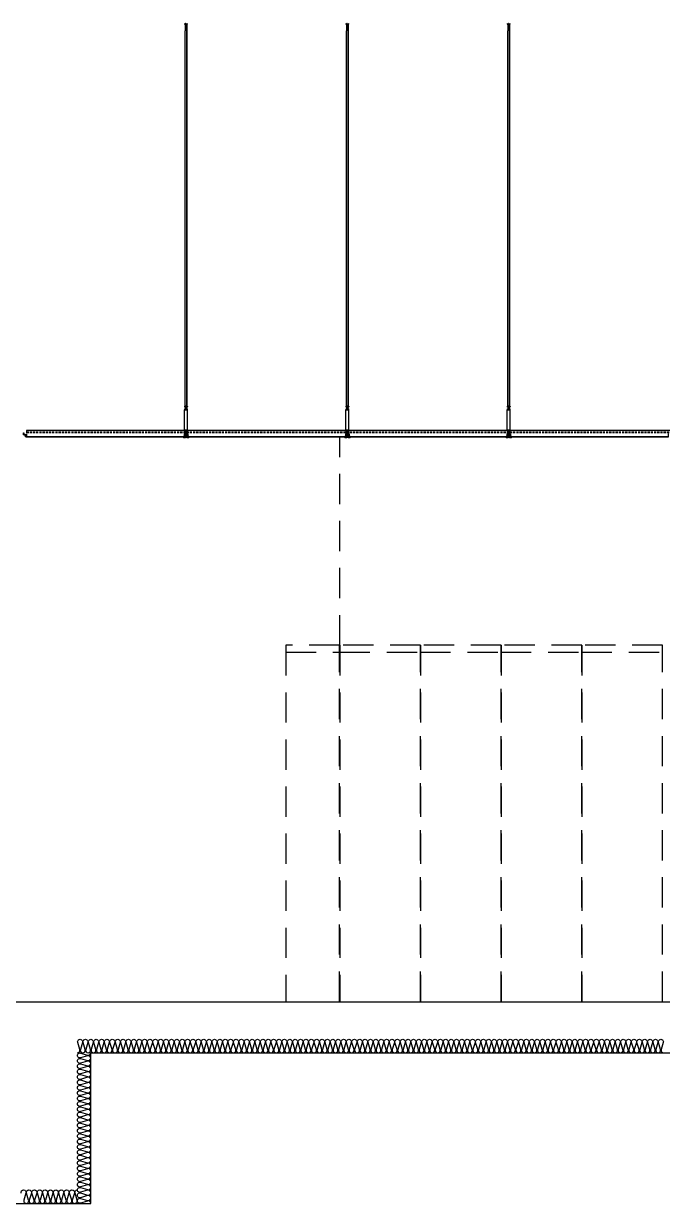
# Model space of a CAD drawing. Header units: millimetres. Extents: x 19868 to 801382, y -4805 to 85279.
# Drawn here: x 559238 to 563990, y 51179 to 59952 of the extents above; entities that cross this region are included whole.
import ezdxf

# ---------------------------------------------------------------- set-up
doc = ezdxf.new("R2010")
doc.units = ezdxf.units.MM
doc.header["$LTSCALE"] = 250
for name, pattern in [('A2', [8, 2, -2, 2, -2]), ('CENTER', [50.8, 31.75, -6.35, 6.35, -6.35]), ('CENTER2', [28.575, 19.05, -3.175, 3.175, -3.175]), ('H1', [1.5, 1, -0.5]), ('HID', [2.8, 1.8, -1]), ('HIDDEN', [9.525, 6.35, -3.175])]:
    doc.linetypes.add(name, pattern=pattern)
for name, color, linetype in [('A-ETC-SERVER', 5, 'H1'), ('A-FIN', 6, 'Continuous'), ('C-1', 252, 'Continuous'), ('C-HANGER', 8, 'Continuous'), ('C-HANGER-C', 8, 'Continuous'), ('C-sec', 252, 'Continuous'), ('C-STL4', 252, 'Continuous'), ('C-STL6', 8, 'Continuous'), ('C-T-BAR MAIN-', 252, 'Continuous'), ('C-삼성엔지니어링_CEILING', 252, 'Continuous'), ('C-압출', 252, 'Continuous'), ('ISL', 251, 'Continuous'), ('MO-S', 3, 'Continuous')]:
    doc.layers.add(name, color=color, linetype=linetype)
doc.layers.add('C-중심선', color=252, linetype='CENTER2', lineweight=20)

# ---------------------------------------------------------------- blocks, each defined once
blk = doc.blocks.new('A$C8f9dbc63')
at = {"layer": 'A-ETC-SERVER', "color": 8, "linetype": 'HID', "ltscale": 0.5}
for p, q in [((0, 2650), (0, 4200)), ((-401.5, 2600), (-1.5, 2600)), ((0, 2600), (600, 2600)), ((600, 2600), (1200, 2600)), ((1200, 2600), (1800, 2600)), ((1800, 2600), (2400, 2600))]:
    blk.add_line(p, q, dxfattribs=at)
for points in [[(-401.5, 0), (-1.5, 0), (-1.5, 2650), (-401.5, 2650)], [(0, 0), (600, 0), (600, 2650), (0, 2650)], [(600, 0), (1200, 0), (1200, 2650), (600, 2650)], [(1200, 0), (1800, 0), (1800, 2650), (1200, 2650)], [(1800, 0), (2400, 0), (2400, 2650), (1800, 2650)]]:
    blk.add_lwpolyline(points, close=True, dxfattribs=at)
blk = doc.blocks.new('usgh')
at = {"layer": 'C-STL4'}
blk.add_lwpolyline([(1763311, 329517), (1763311, 329599), (1763381, 329599), (1763381, 329517)], close=True, dxfattribs=at)
at = {"layer": 'C-압출', "color": 252, "linetype": 'Continuous', "lineweight": 40, "extrusion": (0, 0, -1)}
for p, q in [((1763325, 329522), (1763320, 329517)), ((1763325, 329599), (1763322, 329596)), ((1763322, 329596), (1763325, 329592)), ((1763325, 329592), (1763322, 329588)), ((1763322, 329588), (1763325, 329584)), ((1763325, 329584), (1763322, 329580)), ((1763322, 329580), (1763325, 329576)), ((1763325, 329576), (1763322, 329572)), ((1763322, 329572), (1763325, 329568)), ((1763325, 329568), (1763322, 329565)), ((1763322, 329565), (1763325, 329561)), ((1763325, 329561), (1763322, 329557)), ((1763322, 329557), (1763325, 329553)), ((1763325, 329553), (1763322, 329549)), ((1763322, 329549), (1763325, 329545)), ((1763325, 329545), (1763322, 329541)), ((1763322, 329541), (1763325, 329538)), ((1763325, 329538), (1763322, 329534)), ((1763322, 329534), (1763325, 329530)), ((1763325, 329530), (1763322, 329526)), ((1763322, 329526), (1763325, 329522)), ((1763363, 329517), (1763368, 329522)), ((1763364, 329596), (1763368, 329599)), ((1763368, 329592), (1763364, 329596)), ((1763364, 329588), (1763368, 329592)), ((1763368, 329584), (1763364, 329588)), ((1763364, 329580), (1763368, 329584)), ((1763368, 329576), (1763364, 329580)), ((1763364, 329572), (1763368, 329576)), ((1763368, 329568), (1763364, 329572)), ((1763364, 329565), (1763368, 329568)), ((1763368, 329561), (1763364, 329565)), ((1763364, 329557), (1763368, 329561)), ((1763368, 329553), (1763364, 329557)), ((1763364, 329549), (1763368, 329553)), ((1763368, 329545), (1763364, 329549)), ((1763364, 329541), (1763368, 329545)), ((1763368, 329538), (1763364, 329541)), ((1763364, 329534), (1763368, 329538)), ((1763368, 329530), (1763364, 329534)), ((1763364, 329526), (1763368, 329530)), ((1763368, 329522), (1763364, 329526))]:
    blk.add_line(p, q, dxfattribs=at)
at = {"layer": 'C-중심선'}
blk.add_line((1763346, 329623), (1763346, 329480), dxfattribs=at)
blk = doc.blocks.new('r6okghj')
at = {"layer": 'C-삼성엔지니어링_CEILING'}
for p, q in [((1770244, 316436), (1770234, 316431)), ((1770244, 316390), (1770234, 316396)), ((1770344, 316436), (1770244, 316436)), ((1770253, 316436), (1770264, 316431)), ((1770253, 316390), (1770264, 316396)), ((1770274, 316436), (1770264, 316431)), ((1770264, 316396), (1770264, 316431)), ((1770274, 316390), (1770264, 316396)), ((1770314, 316436), (1770324, 316431)), ((1770314, 316390), (1770324, 316396)), ((1770334, 316436), (1770324, 316431)), ((1770324, 316396), (1770324, 316431)), ((1770334, 316390), (1770324, 316396)), ((1770344, 316436), (1770354, 316431)), ((1770344, 316390), (1770354, 316396))]:
    blk.add_line(p, q, dxfattribs=at)
for points in [[(1770234, 316431), (1770234, 316396)], [(1770244, 316390), (1770344, 316390)], [(1770354, 316396), (1770354, 316431)]]:
    blk.add_lwpolyline(points, dxfattribs=at)
blk = doc.blocks.new('격자틀-1')
at = {"layer": 'C-HANGER'}
for p, q in [((-16.4, 230.4), (6.3, 230.4)), ((-16.4, 230.4), (-16.4, 228.9)), ((-16.4, 228.9), (6.3, 228.9)), ((6.3, 230.4), (6.3, 228.9))]:
    blk.add_line(p, q, dxfattribs=at)
at = {"layer": 'C-HANGER-C'}
for p, q in [((-16.1, 52.1), (-16.1, 202)), ((6, 202), (-16.1, 202)), ((6, 52.1), (6, 202)), ((6, 52.1), (-16.1, 52.1))]:
    blk.add_line(p, q, dxfattribs=at)
at = {"layer": 'C-STL6', "linetype": 'CENTER2', "ltscale": 20}
blk.add_line((-5, 52.7), (-5, -5), dxfattribs=at)
at = {"layer": 'C-T-BAR MAIN-'}
blk.add_lwpolyline([(-14.3, 41.1), (-14.3, 52.1), (4.2, 52.1), (4.2, 41.1), (2.2, 41.1), (2.2, 50.1), (-12.3, 50.1), (-12.3, 41.1), (-14.3, 41.1)], dxfattribs=at)
at = {"layer": 'C-삼성엔지니어링_CEILING'}
for p, q in [((-14, 202), (-14, 203.8)), ((-12.4, 210.8), (-13.9, 209.9)), ((-12.4, 203.8), (-13.9, 204.7)), ((2.3, 210.8), (-12.4, 210.8)), ((2.3, 203.8), (-12.4, 203.8)), ((-11.1, 210.8), (-9.5, 209.9)), ((-11.1, 203.8), (-9.5, 204.7)), ((-10.7, 220.3), (-2.2, 222)), ((-10.7, 220.3), (-9.9, 221.6)), ((-10.7, 218.1), (1, 220.5)), ((-10.7, 220.3), (-9.9, 219.4)), ((-10.7, 218.1), (-9.9, 219.4)), ((-10.7, 215.9), (1, 218.3)), ((-10.7, 218.1), (-9.9, 217.2)), ((-10.7, 215.9), (-9.9, 217.2)), ((-10.7, 213.7), (1, 216.1)), ((-10.7, 215.9), (-9.9, 215)), ((-10.7, 213.7), (-9.9, 215)), ((-10.7, 213.7), (-9.9, 212.8)), ((-10.4, 213.4), (-10.4, 210.8)), ((-10.3, 222), (-9.9, 221.6)), ((-9.9, 221.6), (-7.6, 222)), ((-9.9, 221.6), (-7.6, 222)), ((-9.9, 219.4), (-0.2, 221.3)), ((-9.9, 219.4), (-0.2, 221.3)), ((-9.9, 217.2), (-0.2, 219.1)), ((-9.9, 217.2), (-0.2, 219.1)), ((-9.9, 215), (-0.2, 216.9)), ((-9.9, 215), (-0.2, 216.9)), ((-9.9, 212.8), (-0.2, 214.7)), ((-9.9, 212.8), (-0.2, 214.7)), ((-8, 210.8), (-9.5, 209.9)), ((-9.5, 204.7), (-9.5, 209.9)), ((-8, 203.8), (-9.5, 204.7)), ((-2.1, 210.8), (-0.6, 209.9)), ((-2.1, 203.8), (-0.6, 204.7)), ((1, 210.8), (-0.6, 209.9)), ((-0.6, 204.7), (-0.6, 209.9)), ((1, 203.8), (-0.6, 204.7)), ((-0.2, 221.3), (0.4, 222)), ((-0.2, 221.3), (1, 220.5)), ((-0.2, 219.1), (1, 220.5)), ((-0.2, 219.1), (1, 218.3)), ((-0.2, 216.9), (1, 218.3)), ((-0.2, 216.9), (1, 216.1)), ((-0.2, 214.7), (1, 216.1)), ((0.3, 215.3), (0.3, 210.8)), ((0.3, 215.3), (0.3, 210.8)), ((2.3, 210.8), (3.8, 209.9)), ((2.3, 203.8), (3.8, 204.7)), ((3.9, 202), (3.9, 203.8))]:
    blk.add_line(p, q, dxfattribs=at)
for points in [[(3.9, 203.8), (-14, 203.8)], [(-13.9, 209.9), (-13.9, 204.7)], [(-12.4, 203.8), (2.3, 203.8)], [(3.8, 204.7), (3.8, 209.9)]]:
    blk.add_lwpolyline(points, dxfattribs=at)
at = {"layer": 'C-압출', "linetype": 'Continuous', "lineweight": 40, "extrusion": (0, 0, -1)}
for p, q in [((-25.1, 0.3), (-25.1, 2.2)), ((-24.8, 2.5), (-12.6, 2.5)), ((-10.1, 0), (-24.8, 0)), ((-12.3, 2.8), (-12.3, 28.3)), ((-10.1, 50), (-8.3, 50)), ((-9.8, 19.7), (-9.8, 18.9)), ((-9.8, 18.9), (-9.2, 18.3)), ((-9.2, 18.3), (-9.8, 17.6)), ((-9.8, 17.6), (-9.2, 17)), ((-9.2, 17), (-9.8, 16.4)), ((-9.8, 16.4), (-9.2, 15.8)), ((-9.2, 15.8), (-9.8, 15.1)), ((-9.8, 15.1), (-9.2, 14.5)), ((-9.2, 14.5), (-9.8, 13.9)), ((-9.8, 13.9), (-9.2, 13.2)), ((-9.2, 13.2), (-9.8, 12.6)), ((-9.8, 12.6), (-9.2, 12)), ((-9.2, 12), (-9.8, 11.4)), ((-9.8, 11.4), (-9.2, 10.8)), ((-9.2, 10.8), (-9.8, 10.1)), ((-9.8, 10.1), (-9.2, 9.5)), ((-9.2, 9.5), (-9.8, 8.9)), ((-9.8, 8.9), (-9.2, 8.2)), ((-9.2, 8.2), (-9.8, 7.6)), ((-9.8, 7.6), (-9.2, 7)), ((-9.2, 7), (-9.8, 6.4)), ((-9.8, 6.4), (-9.2, 5.8)), ((-9.2, 5.8), (-9.8, 5.1)), ((-9.8, 5.1), (-9.2, 4.5)), ((-9.2, 4.5), (-9.8, 3.9)), ((-9.8, 3.9), (-9.2, 3.2)), ((-9.2, 3.2), (-9.8, 2.6)), ((-9.8, 2.6), (-9.2, 2)), ((-9.2, 2), (-9.8, 1.4)), ((-9.8, 1.4), (-9.8, 0.6)), ((-9.8, 0.6), (-9.8, 0.3)), ((-0.6, 20), (-9.5, 20)), ((-8.1, 49.7), (-8.1, 49.5)), ((-2, 49), (-2, 49.7)), ((-1.7, 50), (0.1, 50)), ((-0.9, 17.6), (-0.3, 18.3)), ((-0.3, 17), (-0.9, 17.6)), ((-0.9, 16.4), (-0.3, 17)), ((-0.3, 15.8), (-0.9, 16.4)), ((-0.9, 15.1), (-0.3, 15.8)), ((-0.3, 14.5), (-0.9, 15.1)), ((-0.9, 13.9), (-0.3, 14.5)), ((-0.3, 13.2), (-0.9, 13.9)), ((-0.9, 12.6), (-0.3, 13.2)), ((-0.3, 12), (-0.9, 12.6)), ((-0.9, 11.4), (-0.3, 12)), ((-0.3, 10.8), (-0.9, 11.4)), ((-0.9, 10.1), (-0.3, 10.8)), ((-0.3, 9.5), (-0.9, 10.1)), ((-0.9, 8.9), (-0.3, 9.5)), ((-0.3, 8.2), (-0.9, 8.9)), ((-0.9, 7.6), (-0.3, 8.2)), ((-0.3, 7), (-0.9, 7.6)), ((-0.9, 6.4), (-0.3, 7)), ((-0.3, 5.8), (-0.9, 6.4)), ((-0.9, 5.1), (-0.3, 5.8)), ((-0.3, 4.5), (-0.9, 5.1)), ((-0.9, 3.9), (-0.3, 4.5)), ((-0.3, 3.2), (-0.9, 3.9)), ((-0.9, 2.6), (-0.3, 3.2)), ((-0.3, 2), (-0.9, 2.6)), ((-0.9, 1.4), (-0.3, 2)), ((-0.3, 0.8), (-0.9, 1.4)), ((-0.3, 18.3), (-0.3, 19.7)), ((-0.3, 0.3), (-0.3, 0.8)), ((14.7, 0), (0, 0)), ((2.2, 28.3), (2.2, 2.8)), ((2.5, 2.5), (14.7, 2.5)), ((14.9, 2.2), (14.9, 0.3))]:
    blk.add_line(p, q, dxfattribs=at)
at = {"layer": 'C-압출', "linetype": 'Continuous', "lineweight": 40}
for p, q in [((-12.3, 28.3), (-12.3, 49.7)), ((-12, 50), (-8.3, 50)), ((-9.3, 31.3), (-9.3, 44.7)), ((-9, 45), (-8.3, 45)), ((-9, 31), (-1.1, 31)), ((-8.1, 49.7), (-8.1, 45.3)), ((-2, 49.7), (-2, 45.3)), ((-1.7, 50), (1.9, 50)), ((-1.7, 45), (-1.1, 45)), ((-0.8, 31.3), (-0.8, 44.7)), ((2.2, 28.3), (2.2, 49.7))]:
    blk.add_line(p, q, dxfattribs=at)
at = {"layer": 'C-압출', "linetype": 'Continuous', "lineweight": 40, "extrusion": (0, 0, -1)}
for centre, start, end in [((24.8, 0.3), 270, 0), ((12.6, 2.8), 180, 270), ((10.1, 0.3), 180, 270), ((9.5, 19.7), 0, 90), ((8.3, 49.7), 90, 180), ((1.7, 49.7), 0, 90), ((0.6, 19.7), 90, 180), ((0, 0.3), 270, 0), ((-2.5, 2.8), 270, 0), ((-14.7, 2.2), 90, 180), ((-14.7, 0.3), 180, 270)]:
    blk.add_arc(centre, 0.3, start, end, dxfattribs=at)
at = {"layer": 'C-압출', "linetype": 'Continuous', "lineweight": 40}
for centre, start, end in [((-12, 49.7), 90, 180), ((-9, 44.7), 90, 180), ((-9, 31.3), 180, 270), ((-8.3, 49.7), 0, 90), ((-8.3, 45.3), 270, 0), ((-1.7, 45.3), 180, 270), ((-1.1, 44.7), 0, 90), ((-1.1, 31.3), 270, 0), ((1.9, 49.7), 0, 90)]:
    blk.add_arc(centre, 0.3, start, end, dxfattribs=at)
at = {"layer": 'C-압출'}
blk.add_arc((-1.7, 49.7), 0.3, 90, 180, dxfattribs=at)
at = {"layer": 'C-중심선', "linetype": 'CENTER', "lineweight": 5}
blk.add_line((-14.5, 25.5), (4.4, 25.5), dxfattribs=at)
at = {"layer": 'C-HANGER-C'}
for name, p, xscale, yscale, zscale in [('r6okghj', (-263370.1, -46847), 0.1487691112046762, 0.1487691112046762, 0.1487691112046762), ('usgh', (-176673.6, -32977.4), 0.1001893939418906, 0.1001893939418906, 0.1001893939418906)]:
    blk.add_blockref(name, p, dxfattribs=dict(at, xscale=xscale, yscale=yscale, zscale=zscale))

msp = doc.modelspace()

# ---------------------------------------------------------------- linework, layer by layer
at = {"layer": 'A-FIN'}
msp.add_line((543738.2, 52678.9), (574538.2, 52678.9), dxfattribs=at)
at = {"layer": 'C-1', "linetype": 'A2'}
for p, q in [((560438.5, 59946.1), (560437.4, 59948.9)), ((560437.9, 59950), (560443.6, 59951.2)), ((560442.3, 59941.7), (560438, 59951.5)), ((560438.5, 59946.1), (560439.4, 59946.4)), ((560439.2, 59944.4), (560440, 59944.7)), ((560440.2, 59941.7), (560439.2, 59944.4)), ((560440, 59944.7), (560439.4, 59946.4)), ((560440.2, 59941.7), (560440.2, 59898.9)), ((560442.3, 59941.7), (560442.3, 59898.9)), ((560447.1, 59942.5), (560444.5, 59950.7)), ((560447.1, 59942.5), (560449.7, 59950.7)), ((560450.7, 59951.2), (560456.3, 59950)), ((560452, 59941.7), (560456.2, 59951.5)), ((560452, 59898.9), (560452, 59941.7)), ((560454, 59941.7), (560455.1, 59944.4)), ((560454, 59898.9), (560454, 59941.7)), ((560454.2, 59944.7), (560454.8, 59946.4)), ((560455.1, 59944.4), (560454.2, 59944.7)), ((560455.7, 59946.1), (560454.8, 59946.4)), ((560455.7, 59946.1), (560456.9, 59948.9)), ((561638.5, 59946.1), (561637.4, 59948.9)), ((561637.9, 59950), (561643.6, 59951.2)), ((561642.3, 59941.7), (561638, 59951.5)), ((561638.5, 59946.1), (561639.4, 59946.4)), ((561639.2, 59944.4), (561640, 59944.7)), ((561640.2, 59941.7), (561639.2, 59944.4)), ((561640, 59944.7), (561639.4, 59946.4)), ((561640.2, 59941.7), (561640.2, 59898.9)), ((561642.3, 59941.7), (561642.3, 59898.9)), ((561647.1, 59942.5), (561644.5, 59950.7)), ((561647.1, 59942.5), (561649.7, 59950.7)), ((561650.7, 59951.2), (561656.3, 59950)), ((561652, 59941.7), (561656.2, 59951.5)), ((561652, 59898.9), (561652, 59941.7)), ((561654, 59941.7), (561655.1, 59944.4)), ((561654, 59898.9), (561654, 59941.7)), ((561654.2, 59944.7), (561654.8, 59946.4)), ((561655.1, 59944.4), (561654.2, 59944.7)), ((561655.7, 59946.1), (561654.8, 59946.4)), ((561655.7, 59946.1), (561656.9, 59948.9)), ((562838.5, 59946.1), (562837.4, 59948.9)), ((562837.9, 59950), (562843.6, 59951.2)), ((562842.3, 59941.7), (562838, 59951.5)), ((562838.5, 59946.1), (562839.4, 59946.4)), ((562839.2, 59944.4), (562840, 59944.7)), ((562840.2, 59941.7), (562839.2, 59944.4)), ((562840, 59944.7), (562839.4, 59946.4)), ((562840.2, 59941.7), (562840.2, 59898.9)), ((562842.3, 59941.7), (562842.3, 59898.9)), ((562847.1, 59942.5), (562844.5, 59950.7)), ((562847.1, 59942.5), (562849.7, 59950.7)), ((562850.7, 59951.2), (562856.3, 59950)), ((562852, 59941.7), (562856.2, 59951.5)), ((562852, 59898.9), (562852, 59941.7)), ((562854, 59941.7), (562855.1, 59944.4)), ((562854, 59898.9), (562854, 59941.7)), ((562854.2, 59944.7), (562854.8, 59946.4)), ((562855.1, 59944.4), (562854.2, 59944.7)), ((562855.7, 59946.1), (562854.8, 59946.4)), ((562855.7, 59946.1), (562856.9, 59948.9))]:
    msp.add_line(p, q, dxfattribs=at)
for centre, start, end in [((560438.1, 59949.2), 102.52881, 201.80141), ((560443.7, 59950.4), 17.65012, 102.52881), ((560450.5, 59950.4), 77.47119, 162.34988), ((560456.1, 59949.2), 338.19859, 77.47119), ((561638.1, 59949.2), 102.52881, 201.80141), ((561643.7, 59950.4), 17.65012, 102.52881), ((561650.5, 59950.4), 77.47119, 162.34988), ((561656.1, 59949.2), 338.19859, 77.47119), ((562838.1, 59949.2), 102.52881, 201.80141), ((562843.7, 59950.4), 17.65012, 102.52881), ((562850.5, 59950.4), 77.47119, 162.34988), ((562856.1, 59949.2), 338.19859, 77.47119)]:
    msp.add_arc(centre, 0.808, start, end, dxfattribs=at)
at = {"layer": 'C-HANGER'}
for p, q in [((560440, 57106.9), (560440, 59898.9)), ((560440.9, 57106.9), (560440.9, 59898.9)), ((560453.4, 57106.9), (560453.4, 59898.9)), ((560454.3, 57106.9), (560454.3, 59898.9)), ((561640, 57106.9), (561640, 59898.9)), ((561640.9, 57106.9), (561640.9, 59898.9)), ((561653.4, 57106.9), (561653.4, 59898.9)), ((561654.3, 57106.9), (561654.3, 59898.9)), ((562840, 57106.9), (562840, 59898.9)), ((562840.9, 57106.9), (562840.9, 59898.9)), ((562853.4, 57106.9), (562853.4, 59898.9)), ((562854.3, 57106.9), (562854.3, 59898.9))]:
    msp.add_line(p, q, dxfattribs=at)
at = {"layer": 'C-sec'}
for points in [[(560433.2, 56879.7), (559261.1, 56879.7, -0.361786), (559260.8, 56880), (559260.8, 56901.7), (559260.1, 56901.7), (559260.1, 56879.2, 0.414214), (559260.4, 56878.9), (560433.8, 56878.9, 0.414214), (560434.1, 56879.2), (560434.1, 56901.7), (560433.4, 56901.7), (560433.4, 56880, -0.414214), (560433.1, 56879.7)], [(561633.2, 56879.7), (560461.1, 56879.7, -0.361786), (560460.8, 56880), (560460.8, 56901.7), (560460.1, 56901.7), (560460.1, 56879.2, 0.414214), (560460.4, 56878.9), (561633.8, 56878.9, 0.414214), (561634.1, 56879.2), (561634.1, 56901.7), (561633.4, 56901.7), (561633.4, 56880, -0.414214), (561633.1, 56879.7)], [(562833.2, 56879.7), (561661.1, 56879.7, -0.361786), (561660.8, 56880), (561660.8, 56901.7), (561660.1, 56901.7), (561660.1, 56879.2, 0.414214), (561660.4, 56878.9), (562833.8, 56878.9, 0.414214), (562834.1, 56879.2), (562834.1, 56901.7), (562833.4, 56901.7), (562833.4, 56880, -0.414214), (562833.1, 56879.7)], [(564033.2, 56879.7), (562861.1, 56879.7, -0.361786), (562860.8, 56880), (562860.8, 56901.7), (562860.1, 56901.7), (562860.1, 56879.2, 0.414214), (562860.4, 56878.9), (564033.8, 56878.9, 0.414214), (564034.1, 56879.2), (564034.1, 56901.7), (564033.4, 56901.7), (564033.4, 56880, -0.414214), (564033.1, 56879.7)]]:
    msp.add_lwpolyline(points, format="xyb", dxfattribs=at)
at = {"layer": 'C-STL6'}
for p, q in [((574516.2, 56926.4), (559260.1, 56926.4)), ((559260.1, 56926.4), (559260.1, 56907.5))]:
    msp.add_line(p, q, dxfattribs=at)
at = {"layer": 'C-STL6', "linetype": 'HIDDEN', "ltscale": 0.01}
for p, q in [((574516.2, 56921.5), (559260.1, 56921.5)), ((574516.2, 56907.5), (559260.1, 56907.5))]:
    msp.add_line(p, q, dxfattribs=at)
at = {"layer": 'ISL'}
for points in [[(559638.2, 52298.9, 0.00027), (559638.2, 52298.9, 0.509267), (559655.9, 52323.2), (559640.6, 52374.7, -1.372593), (559675.9, 52374.7), (559660.6, 52323.2, 0.509267), (559678.2, 52298.9, 0.509267), (559695.9, 52323.2), (559680.6, 52374.7, -1.372593), (559715.9, 52374.7), (559700.6, 52323.2, 0.509267), (559718.2, 52298.9, 0.509267), (559735.9, 52323.2), (559720.6, 52374.7, -1.372593), (559755.9, 52374.7), (559740.6, 52323.2, 0.509267), (559758.2, 52298.9, 0.509267), (559775.9, 52323.2), (559760.6, 52374.7, -1.372593), (559795.9, 52374.7), (559780.6, 52323.2, 0.509267), (559798.2, 52298.9, 0.509267), (559815.9, 52323.2), (559800.6, 52374.7, -1.372593), (559835.9, 52374.7), (559820.6, 52323.2, 0.509267), (559838.2, 52298.9, 0.509267), (559855.9, 52323.2), (559840.6, 52374.7, -1.372593), (559875.9, 52374.7), (559860.6, 52323.2, 0.509267), (559878.2, 52298.9, 0.509267), (559895.9, 52323.2), (559880.6, 52374.7, -1.372593), (559915.9, 52374.7), (559900.6, 52323.2, 0.509267), (559918.2, 52298.9, 0.509267), (559935.9, 52323.2), (559920.6, 52374.7, -1.372593), (559955.9, 52374.7), (559940.6, 52323.2, 0.509267), (559958.2, 52298.9, 0.509267), (559975.9, 52323.2), (559960.6, 52374.7, -1.372593), (559995.9, 52374.7), (559980.6, 52323.2, 0.509267), (559998.2, 52298.9, 0.509267), (560015.9, 52323.2), (560000.6, 52374.7, -1.372593), (560035.9, 52374.7), (560020.6, 52323.2, 0.509267), (560038.2, 52298.9, 0.509267), (560055.9, 52323.2), (560040.6, 52374.7, -1.372593), (560075.9, 52374.7), (560060.6, 52323.2, 0.509267), (560078.2, 52298.9, 0.509267), (560095.9, 52323.2), (560080.6, 52374.7, -1.372593), (560115.9, 52374.7), (560100.6, 52323.2, 0.509267), (560118.2, 52298.9, 0.509267), (560135.9, 52323.2), (560120.6, 52374.7, -1.372593), (560155.9, 52374.7), (560140.6, 52323.2, 0.509267), (560158.2, 52298.9, 0.509267), (560175.9, 52323.2), (560160.6, 52374.7, -1.372593), (560195.9, 52374.7), (560180.6, 52323.2, 0.509267), (560198.2, 52298.9, 0.509267), (560215.9, 52323.2), (560200.6, 52374.7, -1.372593), (560235.9, 52374.7), (560220.6, 52323.2, 0.509267), (560238.2, 52298.9, 0.509267), (560255.9, 52323.2), (560240.6, 52374.7, -1.372593), (560275.9, 52374.7), (560260.6, 52323.2, 0.509267), (560278.2, 52298.9, 0.509267), (560295.9, 52323.2), (560280.6, 52374.7, -1.372593), (560315.9, 52374.7), (560300.6, 52323.2, 0.509267), (560318.2, 52298.9, 0.509267), (560335.9, 52323.2), (560320.6, 52374.7, -1.372593), (560355.9, 52374.7), (560340.6, 52323.2, 0.509267), (560358.2, 52298.9, 0.509267), (560375.9, 52323.2), (560360.6, 52374.7, -1.372593), (560395.9, 52374.7), (560380.6, 52323.2, 0.509267), (560398.2, 52298.9, 0.509267), (560415.9, 52323.2), (560400.6, 52374.7, -1.372593), (560435.9, 52374.7), (560420.6, 52323.2, 0.509267), (560438.2, 52298.9, 0.509267), (560455.9, 52323.2), (560440.6, 52374.7, -1.372593), (560475.9, 52374.7), (560460.6, 52323.2, 0.509267), (560478.2, 52298.9, 0.509267), (560495.9, 52323.2), (560480.6, 52374.7, -1.372593), (560515.9, 52374.7), (560500.6, 52323.2, 0.509267), (560518.2, 52298.9, 0.509267), (560535.9, 52323.2), (560520.6, 52374.7, -1.372593), (560555.9, 52374.7), (560540.6, 52323.2, 0.509267), (560558.2, 52298.9, 0.509267), (560575.9, 52323.2), (560560.6, 52374.7, -1.372593), (560595.9, 52374.7), (560580.6, 52323.2, 0.509267), (560598.2, 52298.9, 0.509267), (560615.9, 52323.2), (560600.6, 52374.7, -1.372593), (560635.9, 52374.7), (560620.6, 52323.2, 0.509267), (560638.2, 52298.9, 0.509267), (560655.9, 52323.2), (560640.6, 52374.7, -1.372593), (560675.9, 52374.7), (560660.6, 52323.2, 0.509267), (560678.2, 52298.9, 0.509267), (560695.9, 52323.2), (560680.6, 52374.7, -1.372593), (560715.9, 52374.7), (560700.6, 52323.2, 0.509267), (560718.2, 52298.9, 0.509267), (560735.9, 52323.2), (560720.6, 52374.7, -1.372593), (560755.9, 52374.7), (560740.6, 52323.2, 0.509267), (560758.2, 52298.9, 0.509267), (560775.9, 52323.2), (560760.6, 52374.7, -1.372593), (560795.9, 52374.7), (560780.6, 52323.2, 0.509267), (560798.2, 52298.9, 0.509267), (560815.9, 52323.2), (560800.6, 52374.7, -1.372593), (560835.9, 52374.7), (560820.6, 52323.2, 0.509267), (560838.2, 52298.9, 0.509267), (560855.9, 52323.2), (560840.6, 52374.7, -1.372593), (560875.9, 52374.7), (560860.6, 52323.2, 0.509267), (560878.2, 52298.9, 0.509267), (560895.9, 52323.2), (560880.6, 52374.7, -1.372593), (560915.9, 52374.7), (560900.6, 52323.2, 0.509267), (560918.2, 52298.9, 0.509267), (560935.9, 52323.2), (560920.6, 52374.7, -1.372593), (560955.9, 52374.7), (560940.6, 52323.2, 0.509267), (560958.2, 52298.9, 0.509267), (560975.9, 52323.2), (560960.6, 52374.7, -1.372593), (560995.9, 52374.7), (560980.6, 52323.2, 0.509267), (560998.2, 52298.9, 0.509267), (561015.9, 52323.2), (561000.6, 52374.7, -1.372593), (561035.9, 52374.7), (561020.6, 52323.2, 0.509267), (561038.2, 52298.9, 0.509267), (561055.9, 52323.2), (561040.6, 52374.7, -1.372593), (561075.9, 52374.7), (561060.6, 52323.2, 0.509267), (561078.2, 52298.9, 0.509267), (561095.9, 52323.2), (561080.6, 52374.7, -1.372593), (561115.9, 52374.7), (561100.6, 52323.2, 0.509267), (561118.2, 52298.9, 0.509267), (561135.9, 52323.2), (561120.6, 52374.7, -1.372593), (561155.9, 52374.7), (561140.6, 52323.2, 0.509267), (561158.2, 52298.9, 0.509267), (561175.9, 52323.2), (561160.6, 52374.7, -1.372593), (561195.9, 52374.7), (561180.6, 52323.2, 0.509267), (561198.2, 52298.9, 0.509267), (561215.9, 52323.2), (561200.6, 52374.7, -1.372593), (561235.9, 52374.7), (561220.6, 52323.2, 0.509267), (561238.2, 52298.9, 0.509267), (561255.9, 52323.2), (561240.6, 52374.7, -1.372593), (561275.9, 52374.7), (561260.6, 52323.2, 0.509267), (561278.2, 52298.9, 0.509267), (561295.9, 52323.2), (561280.6, 52374.7, -1.372593), (561315.9, 52374.7), (561300.6, 52323.2, 0.509267), (561318.2, 52298.9, 0.509267), (561335.9, 52323.2), (561320.6, 52374.7, -1.372593), (561355.9, 52374.7), (561340.6, 52323.2, 0.509267), (561358.2, 52298.9, 0.509267), (561375.9, 52323.2), (561360.6, 52374.7, -1.372593), (561395.9, 52374.7), (561380.6, 52323.2, 0.509267), (561398.2, 52298.9, 0.509267), (561415.9, 52323.2), (561400.6, 52374.7, -1.372593), (561435.9, 52374.7), (561420.6, 52323.2, 0.509267), (561438.2, 52298.9, 0.509267), (561455.9, 52323.2), (561440.6, 52374.7, -1.372593), (561475.9, 52374.7), (561460.6, 52323.2, 0.509267), (561478.2, 52298.9, 0.509267), (561495.9, 52323.2), (561480.6, 52374.7, -1.372593), (561515.9, 52374.7), (561500.6, 52323.2, 0.509267), (561518.2, 52298.9, 0.509267), (561535.9, 52323.2), (561520.6, 52374.7, -1.372593), (561555.9, 52374.7), (561540.6, 52323.2, 0.509267), (561558.2, 52298.9, 0.509267), (561575.9, 52323.2), (561560.6, 52374.7, -1.372593), (561595.9, 52374.7), (561580.6, 52323.2, 0.509267), (561598.2, 52298.9, 0.509267), (561615.9, 52323.2), (561600.6, 52374.7, -1.372593), (561635.9, 52374.7), (561620.6, 52323.2, 0.509267), (561638.2, 52298.9, 0.509267), (561655.9, 52323.2), (561640.6, 52374.7, -1.372593), (561675.9, 52374.7), (561660.6, 52323.2, 0.509267), (561678.2, 52298.9, 0.509267), (561695.9, 52323.2), (561680.6, 52374.7, -1.372593), (561715.9, 52374.7), (561700.6, 52323.2, 0.509267), (561718.2, 52298.9, 0.509267), (561735.9, 52323.2), (561720.6, 52374.7, -1.372593), (561755.9, 52374.7), (561740.6, 52323.2, 0.509267), (561758.2, 52298.9, 0.509267), (561775.9, 52323.2), (561760.6, 52374.7, -1.372593), (561795.9, 52374.7), (561780.6, 52323.2, 0.509267), (561798.2, 52298.9, 0.509267), (561815.9, 52323.2), (561800.6, 52374.7, -1.372593), (561835.9, 52374.7), (561820.6, 52323.2, 0.509267), (561838.2, 52298.9, 0.509267), (561855.9, 52323.2), (561840.6, 52374.7, -1.372593), (561875.9, 52374.7), (561860.6, 52323.2, 0.509267), (561878.2, 52298.9, 0.509267), (561895.9, 52323.2), (561880.6, 52374.7, -1.372593), (561915.9, 52374.7), (561900.6, 52323.2, 0.509267), (561918.2, 52298.9, 0.509267), (561935.9, 52323.2), (561920.6, 52374.7, -1.372593), (561955.9, 52374.7), (561940.6, 52323.2, 0.509267), (561958.2, 52298.9, 0.509267), (561975.9, 52323.2), (561960.6, 52374.7, -1.372593), (561995.9, 52374.7), (561980.6, 52323.2, 0.509267), (561998.2, 52298.9, 0.509267), (562015.9, 52323.2), (562000.6, 52374.7, -1.372593), (562035.9, 52374.7), (562020.6, 52323.2, 0.509267), (562038.2, 52298.9, 0.509267), (562055.9, 52323.2), (562040.6, 52374.7, -1.372593), (562075.9, 52374.7), (562060.6, 52323.2, 0.509267), (562078.2, 52298.9, 0.509267), (562095.9, 52323.2), (562080.6, 52374.7, -1.372593), (562115.9, 52374.7), (562100.6, 52323.2, 0.509267), (562118.2, 52298.9, 0.509267), (562135.9, 52323.2), (562120.6, 52374.7, -1.372593), (562155.9, 52374.7), (562140.6, 52323.2, 0.509267), (562158.2, 52298.9, 0.509267), (562175.9, 52323.2), (562160.6, 52374.7, -1.372593), (562195.9, 52374.7), (562180.6, 52323.2, 0.509267), (562198.2, 52298.9, 0.509267), (562215.9, 52323.2), (562200.6, 52374.7, -1.372593), (562235.9, 52374.7), (562220.6, 52323.2, 0.509267), (562238.2, 52298.9, 0.509267), (562255.9, 52323.2), (562240.6, 52374.7, -1.372593), (562275.9, 52374.7), (562260.6, 52323.2, 0.509267), (562278.2, 52298.9, 0.509267), (562295.9, 52323.2), (562280.6, 52374.7, -1.372593), (562315.9, 52374.7), (562300.6, 52323.2, 0.509267), (562318.2, 52298.9, 0.509267), (562335.9, 52323.2), (562320.6, 52374.7, -1.372593), (562355.9, 52374.7), (562340.6, 52323.2, 0.509267), (562358.2, 52298.9, 0.509267), (562375.9, 52323.2), (562360.6, 52374.7, -1.372593), (562395.9, 52374.7), (562380.6, 52323.2, 0.509267), (562398.2, 52298.9, 0.509267), (562415.9, 52323.2), (562400.6, 52374.7, -1.372593), (562435.9, 52374.7), (562420.6, 52323.2, 0.509267), (562438.2, 52298.9, 0.509267), (562455.9, 52323.2), (562440.6, 52374.7, -1.372593), (562475.9, 52374.7), (562460.6, 52323.2, 0.509267), (562478.2, 52298.9, 0.509267), (562495.9, 52323.2), (562480.6, 52374.7, -1.372593), (562515.9, 52374.7), (562500.6, 52323.2, 0.509267), (562518.2, 52298.9, 0.509267), (562535.9, 52323.2), (562520.6, 52374.7, -1.372593), (562555.9, 52374.7), (562540.6, 52323.2, 0.509267), (562558.2, 52298.9, 0.509267), (562575.9, 52323.2), (562560.6, 52374.7, -1.372593), (562595.9, 52374.7), (562580.6, 52323.2, 0.509267), (562598.2, 52298.9, 0.509267), (562615.9, 52323.2), (562600.6, 52374.7, -1.372593), (562635.9, 52374.7), (562620.6, 52323.2, 0.509267), (562638.2, 52298.9, 0.509267), (562655.9, 52323.2), (562640.6, 52374.7, -1.372593), (562675.9, 52374.7), (562660.6, 52323.2, 0.509267), (562678.2, 52298.9, 0.509267), (562695.9, 52323.2), (562680.6, 52374.7, -1.372593), (562715.9, 52374.7), (562700.6, 52323.2, 0.509267), (562718.2, 52298.9, 0.509267), (562735.9, 52323.2), (562720.6, 52374.7, -1.372593), (562755.9, 52374.7), (562740.6, 52323.2, 0.509267), (562758.2, 52298.9, 0.509267), (562775.9, 52323.2), (562760.6, 52374.7, -1.372593), (562795.9, 52374.7), (562780.6, 52323.2, 0.509267), (562798.2, 52298.9, 0.509267), (562815.9, 52323.2), (562800.6, 52374.7, -1.372593), (562835.9, 52374.7), (562820.6, 52323.2, 0.509267), (562838.2, 52298.9, 0.509267), (562855.9, 52323.2), (562840.6, 52374.7, -1.372593), (562875.9, 52374.7), (562860.6, 52323.2, 0.509267), (562878.2, 52298.9, 0.509267), (562895.9, 52323.2), (562880.6, 52374.7, -1.372593), (562915.9, 52374.7), (562900.6, 52323.2, 0.509267), (562918.2, 52298.9, 0.509267), (562935.9, 52323.2), (562920.6, 52374.7, -1.372593), (562955.9, 52374.7), (562940.6, 52323.2, 0.509267), (562958.2, 52298.9, 0.509267), (562975.9, 52323.2), (562960.6, 52374.7, -1.372593), (562995.9, 52374.7), (562980.6, 52323.2, 0.509267), (562998.2, 52298.9, 0.509267), (563015.9, 52323.2), (563000.6, 52374.7, -1.372593), (563035.9, 52374.7), (563020.6, 52323.2, 0.509267), (563038.2, 52298.9, 0.509267), (563055.9, 52323.2), (563040.6, 52374.7, -1.372593), (563075.9, 52374.7), (563060.6, 52323.2, 0.509267), (563078.2, 52298.9, 0.509267), (563095.9, 52323.2), (563080.6, 52374.7, -1.372593), (563115.9, 52374.7), (563100.6, 52323.2, 0.509267), (563118.2, 52298.9, 0.509267), (563135.9, 52323.2), (563120.6, 52374.7, -1.372593), (563155.9, 52374.7), (563140.6, 52323.2, 0.509267), (563158.2, 52298.9, 0.509267), (563175.9, 52323.2), (563160.6, 52374.7, -1.372593), (563195.9, 52374.7), (563180.6, 52323.2, 0.509267), (563198.2, 52298.9, 0.509267), (563215.9, 52323.2), (563200.6, 52374.7, -1.372593), (563235.9, 52374.7), (563220.6, 52323.2, 0.509267), (563238.2, 52298.9, 0.509267), (563255.9, 52323.2), (563240.6, 52374.7, -1.372593), (563275.9, 52374.7), (563260.6, 52323.2, 0.509267), (563278.2, 52298.9, 0.509267), (563295.9, 52323.2), (563280.6, 52374.7, -1.372593), (563315.9, 52374.7), (563300.6, 52323.2, 0.509267), (563318.2, 52298.9, 0.509267), (563335.9, 52323.2), (563320.6, 52374.7, -1.372593), (563355.9, 52374.7), (563340.6, 52323.2, 0.509267), (563358.2, 52298.9, 0.509267), (563375.9, 52323.2), (563360.6, 52374.7, -1.372593), (563395.9, 52374.7), (563380.6, 52323.2, 0.509267), (563398.2, 52298.9, 0.509267), (563415.9, 52323.2), (563400.6, 52374.7, -1.372593), (563435.9, 52374.7), (563420.6, 52323.2, 0.509267), (563438.2, 52298.9, 0.509267), (563455.9, 52323.2), (563440.6, 52374.7, -1.372593), (563475.9, 52374.7), (563460.6, 52323.2, 0.509267), (563478.2, 52298.9, 0.509267), (563495.9, 52323.2), (563480.6, 52374.7, -1.372593), (563515.9, 52374.7), (563500.6, 52323.2, 0.509267), (563518.2, 52298.9, 0.509267), (563535.9, 52323.2), (563520.6, 52374.7, -1.372593), (563555.9, 52374.7), (563540.6, 52323.2, 0.509267), (563558.2, 52298.9, 0.509267), (563575.9, 52323.2), (563560.6, 52374.7, -1.372593), (563595.9, 52374.7), (563580.6, 52323.2, 0.509267), (563598.2, 52298.9, 0.509267), (563615.9, 52323.2), (563600.6, 52374.7, -1.372593), (563635.9, 52374.7), (563620.6, 52323.2, 0.509267), (563638.2, 52298.9, 0.509267), (563655.9, 52323.2), (563640.6, 52374.7, -1.372593), (563675.9, 52374.7), (563660.6, 52323.2, 0.509267), (563678.2, 52298.9, 0.509267), (563695.9, 52323.2), (563680.6, 52374.7, -1.372593), (563715.9, 52374.7), (563700.6, 52323.2, 0.509267), (563718.2, 52298.9, 0.509267), (563735.9, 52323.2), (563720.6, 52374.7, -1.372593), (563755.9, 52374.7), (563740.6, 52323.2, 0.509267), (563758.2, 52298.9, 0.509267), (563775.9, 52323.2), (563760.6, 52374.7, -1.372593), (563795.9, 52374.7), (563780.6, 52323.2, 0.509267), (563798.2, 52298.9, 0.509267), (563815.9, 52323.2), (563800.6, 52374.7, -1.372593), (563835.9, 52374.7), (563820.6, 52323.2, 0.509267), (563838.2, 52298.9, 0.509267), (563855.9, 52323.2), (563840.6, 52374.7, -1.372593), (563875.9, 52374.7), (563860.6, 52323.2, 0.509267), (563878.2, 52298.9, 0.509267), (563895.9, 52323.2), (563880.6, 52374.7, -1.372593), (563915.9, 52374.7), (563900.6, 52323.2, 0.509267), (563918.2, 52298.9, 0.509267), (563935.9, 52323.2), (563920.6, 52374.7, -1.372593), (563955.9, 52374.7), (563940.6, 52323.2, 0.509267), (563958.2, 52298.9, 0.509267), (563975.9, 52323.2), (563960.6, 52374.7, -1.372593), (563995.9, 52374.7), (563980.6, 52323.2, 0.509267), (563998.2, 52298.9, 0.509267)], [(559738.2, 51179, 0.509267), (559714, 51196.6), (559662.4, 51181.3, -1.372593), (559662.4, 51216.6), (559714, 51201.3, 0.509267), (559738.2, 51219, 0.509267), (559714, 51236.6), (559662.4, 51221.3, -1.372593), (559662.4, 51256.6), (559714, 51241.3, 0.509267), (559738.2, 51259, 0.509267), (559714, 51276.6), (559662.4, 51261.3, -1.372593), (559662.4, 51296.6), (559714, 51281.3, 0.509267), (559738.2, 51299, 0.509267), (559714, 51316.6), (559662.4, 51301.3, -1.372593), (559662.4, 51336.6), (559714, 51321.3, 0.509267), (559738.2, 51339, 0.509267), (559714, 51356.6), (559662.4, 51341.3, -1.372593), (559662.4, 51376.6), (559714, 51361.3, 0.509267), (559738.2, 51379, 0.509267), (559714, 51396.6), (559662.4, 51381.3, -1.372593), (559662.4, 51416.6), (559714, 51401.3, 0.509267), (559738.2, 51419, 0.509267), (559714, 51436.6), (559662.4, 51421.3, -1.372593), (559662.4, 51456.6), (559714, 51441.3, 0.509267), (559738.2, 51459, 0.509267), (559714, 51476.6), (559662.4, 51461.3, -1.372593), (559662.4, 51496.6), (559714, 51481.3, 0.509267), (559738.2, 51499, 0.509267), (559714, 51516.6), (559662.4, 51501.3, -1.372593), (559662.4, 51536.6), (559714, 51521.3, 0.509267), (559738.2, 51539, 0.509267), (559714, 51556.6), (559662.4, 51541.3, -1.372593), (559662.4, 51576.6), (559714, 51561.3, 0.509267), (559738.2, 51579, 0.509267), (559714, 51596.6), (559662.4, 51581.3, -1.372593), (559662.4, 51616.6), (559714, 51601.3, 0.509267), (559738.2, 51619, 0.509267), (559714, 51636.6), (559662.4, 51621.3, -1.372593), (559662.4, 51656.6), (559714, 51641.3, 0.509267), (559738.2, 51659, 0.509267), (559714, 51676.6), (559662.4, 51661.3, -1.372593), (559662.4, 51696.6), (559714, 51681.3, 0.509267), (559738.2, 51699, 0.509267), (559714, 51716.6), (559662.4, 51701.3, -1.372593), (559662.4, 51736.6), (559714, 51721.3, 0.509267), (559738.2, 51739, 0.509267), (559714, 51756.6), (559662.4, 51741.3, -1.372593), (559662.4, 51776.6), (559714, 51761.3, 0.509267), (559738.2, 51779, 0.509267), (559714, 51796.6), (559662.4, 51781.3, -1.372593), (559662.4, 51816.6), (559714, 51801.3, 0.509267), (559738.2, 51819, 0.509267), (559714, 51836.6), (559662.4, 51821.3, -1.372593), (559662.4, 51856.6), (559714, 51841.3, 0.509267), (559738.2, 51859, 0.509267), (559714, 51876.6), (559662.4, 51861.3, -1.372593), (559662.4, 51896.6), (559714, 51881.3, 0.509267), (559738.2, 51899, 0.509267), (559714, 51916.6), (559662.4, 51901.3, -1.372593), (559662.4, 51936.6), (559714, 51921.3, 0.509267), (559738.2, 51939, 0.509267), (559714, 51956.6), (559662.4, 51941.3, -1.372593), (559662.4, 51976.6), (559714, 51961.3, 0.509267), (559738.2, 51979, 0.509267), (559714, 51996.6), (559662.4, 51981.3, -1.372593), (559662.4, 52016.6), (559714, 52001.3, 0.509267), (559738.2, 52019, 0.509267), (559714, 52036.6), (559662.4, 52021.3, -1.372593), (559662.4, 52056.6), (559714, 52041.3, 0.509267), (559738.2, 52059, 0.509267), (559714, 52076.6), (559662.4, 52061.3, -1.372593), (559662.4, 52096.6), (559714, 52081.3, 0.509267), (559738.2, 52099, 0.509267), (559714, 52116.6), (559662.4, 52101.3, -1.372593), (559662.4, 52136.6), (559714, 52121.3, 0.509267), (559738.2, 52139, 0.509267), (559714, 52156.6), (559662.4, 52141.3, -1.372593), (559662.4, 52176.6), (559714, 52161.3, 0.509267), (559738.2, 52179, 0.509267), (559714, 52196.6), (559662.4, 52181.3, -1.372593), (559662.4, 52216.6), (559714, 52201.3, 0.509267), (559738.2, 52219, 0.509267), (559714, 52236.6), (559662.4, 52221.3, -1.372593), (559662.4, 52256.6), (559714, 52241.3, 0.509267), (559738.2, 52259, 0.509267), (559714, 52276.6), (559662.4, 52261.3, -1.372593), (559662.4, 52296.6), (559714, 52281.3, 0.509267), (559738.2, 52299)], [(559220.6, 51254.7, -0.509267), (559238.2, 51278.9, -0.509267), (559255.9, 51254.7), (559240.6, 51203.2, 1.372593), (559275.9, 51203.2), (559260.6, 51254.7, -0.509267), (559278.2, 51278.9, -0.509267), (559295.9, 51254.7), (559280.6, 51203.2, 1.372593), (559315.9, 51203.2), (559300.6, 51254.7, -0.509267), (559318.2, 51278.9, -0.509267), (559335.9, 51254.7), (559320.6, 51203.2, 1.372593), (559355.9, 51203.2), (559340.6, 51254.7, -0.509267), (559358.2, 51278.9, -0.509267), (559375.9, 51254.7), (559360.6, 51203.2, 1.372593), (559395.9, 51203.2), (559380.6, 51254.7, -0.509267), (559398.2, 51278.9, -0.509267), (559415.9, 51254.7), (559400.6, 51203.2, 1.372593), (559435.9, 51203.2), (559420.6, 51254.7, -0.509267), (559438.2, 51278.9, -0.509267), (559455.9, 51254.7), (559440.6, 51203.2, 1.372593), (559475.9, 51203.2), (559460.6, 51254.7, -0.509267), (559478.2, 51278.9, -0.509267), (559495.9, 51254.7), (559480.6, 51203.2, 1.372593), (559515.9, 51203.2), (559500.6, 51254.7, -0.509267), (559518.2, 51278.9, -0.509267), (559535.9, 51254.7), (559520.6, 51203.2, 1.372593), (559555.9, 51203.2), (559540.6, 51254.7, -0.509267), (559558.2, 51278.9, -0.509267), (559575.9, 51254.7), (559560.6, 51203.2, 1.372593), (559595.9, 51203.2), (559580.6, 51254.7, -0.509267), (559598.2, 51278.9, -0.509267), (559615.9, 51254.7), (559600.6, 51203.2, 1.372593), (559635.9, 51203.2), (559620.6, 51254.7, -0.509267), (559638.2, 51278.9)]]:
    msp.add_lwpolyline(points, format="xyb", dxfattribs=at)
msp.add_lwpolyline([(558538.2, 51178.9), (559738.2, 51178.9), (559738.2, 52298.9), (569638.2, 52298.9), (569638.2, 51378.9), (570638.2, 51378.9), (570638.2, 52298.9), (574638.2, 52298.9), (574638.2, 51378.9), (575638.2, 51378.9), (575638.2, 52278.9), (579438.2, 52278.9), (579438.2, 51178.9), (579688.2, 51178.9)], dxfattribs=at)
at = {"layer": 'MO-S'}
msp.add_lwpolyline([(559238.2, 56907.7), (559239.4, 56907.7), (559239.4, 56893.9), (559254.4, 56893.9), (559254.4, 56878.9), (559268.2, 56878.9), (559268.2, 56877.7), (559253.2, 56877.7), (559253.2, 56892.7), (559238.2, 56892.7)], close=True, dxfattribs=at)

# ---------------------------------------------------------------- block references
at = {"layer": 'A-ETC-SERVER'}
msp.add_blockref('A$C8f9dbc63', (561589.7, 52678.9), dxfattribs=at)
at = {"layer": 'C-sec', "xscale": -1}
for p in [(560442.1, 56876.4), (561642.1, 56876.4), (562842.1, 56876.4)]:
    msp.add_blockref('격자틀-1', p, dxfattribs=at)

doc.saveas('drawing.dxf')
